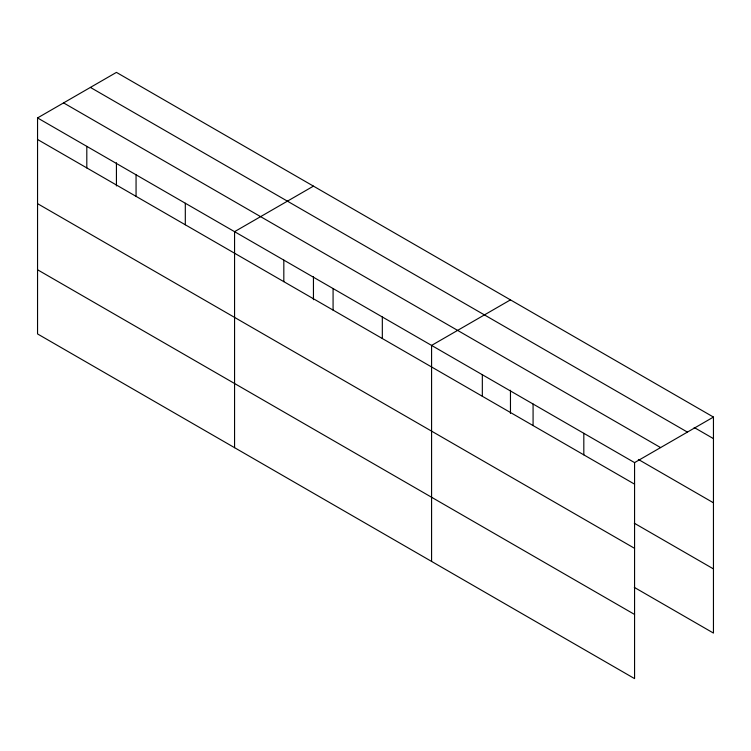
<?xml version="1.0" encoding="UTF-8"?>
<svg xmlns="http://www.w3.org/2000/svg" width="751" height="751" viewBox="0 0 751 751"><rect width="100%" height="100%" fill="white"/><g stroke="black" fill="none" stroke-linecap="round" stroke-linejoin="round"><path stroke-width="1.13" d="M37.55 117.926L634.567 462.616L634.567 678.613L37.55 333.932L37.55 117.926L116.433 72.387L713.45 417.068L713.45 633.074L634.285 587.366M313.449 186.135L234.565 231.674L234.565 447.68M510.464 299.874L431.581 345.422L431.581 561.419M634.567 462.616L713.45 417.068M694.168 427.488L713.45 438.622M90.402 87.416L687.418 432.097M63.582 102.896L660.598 447.587M638.341 459.434L713.45 502.795M37.55 139.479L634.567 484.16M634.285 523.203L713.45 568.901M37.55 203.652L634.567 548.333M37.55 269.759L634.567 614.449M583.818 433.318L583.818 454.862M533.079 404.019L533.079 425.564M510.464 390.238L510.464 413.435M482.33 374.721L482.33 396.265M382.325 316.988L382.325 338.532M333.078 288.544L333.078 310.097M313.449 276.49L313.449 299.687M283.822 260.109L283.822 281.663M185.309 203.239L185.309 224.793M136.062 174.805L136.062 196.349M116.433 162.742L116.433 185.938M86.806 146.361L86.806 167.914"/></g></svg>
